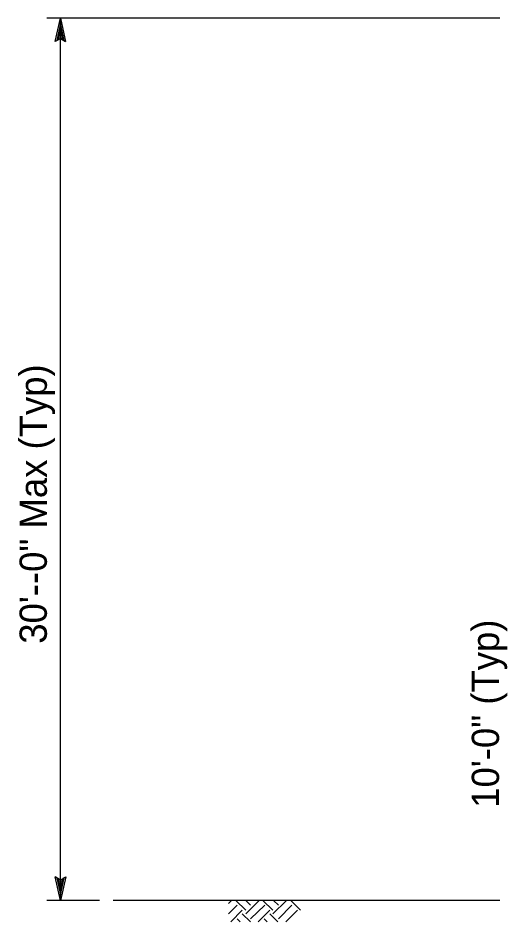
# Model space of a CAD drawing. Extents: x -893 to 867, y -474 to 712.
# Drawn here: x -500.3 to -378.1, y -166 to 66.6 of the extents above; entities that cross this region are included whole.
import ezdxf

# ---------------------------------------------------------------- set-up
doc = ezdxf.new("R2010")
doc.units = 0
for name, color, linetype in [('212 Leaders and Dim Lines', 7, 'Continuous'), ('257 Ground Line', 7, 'Continuous'), ('60 Nongeo Data', 7, 'Continuous')]:
    doc.layers.add(name, color=color, linetype=linetype)

# ---------------------------------------------------------------- blocks, each defined once
blk = doc.blocks.new('AHT')
at = {"layer": '60 Nongeo Data'}
blk.add_lwpolyline([(-5.9055, 1.3189), (0, 0), (-5.9059, -1.3094), (-5.6957, -0.9602), (-1.3693, -0.0035), (-5.6968, 0.9693), (-5.4886, 0.6205), (-2.7193, 0.002), (-5.4858, -0.6114), (-5.2756, -0.2622), (-4.0791, 0.0031), (-5.2799, 0.2713), (-5.1181, 0), (-5.9059, -1.3094), (-5.1181, 0)], close=True, dxfattribs=at)

msp = doc.modelspace()

# ---------------------------------------------------------------- linework, layer by layer
at = {"layer": '257 Ground Line'}
for p, q in [((-84.69, -160.42), (-475.78, -160.42)), ((-446.16, -161.21), (-445.37, -160.42)), ((-441.72, -162.96), (-444.26, -160.42)), ((-441.72, -163.91), (-438.23, -160.42)), ((-440.45, -161.69), (-441.72, -160.42)), ((-434.74, -162.96), (-437.28, -160.42)), ((-434.74, -163.91), (-431.25, -160.42)), ((-433.31, -161.69), (-434.58, -160.42)), ((-427.6, -162.96), (-430.13, -160.42)), ((-446.16, -163.91), (-443.94, -161.69)), ((-440.45, -165.18), (-436.8, -161.69)), ((-433.31, -165.18), (-429.82, -161.69)), ((-445.53, -165.97), (-442.67, -162.96)), ((-440.45, -165.97), (-442.67, -163.91)), ((-438.55, -165.97), (-435.53, -162.96)), ((-433.47, -165.97), (-435.53, -163.91)), ((-431.4, -165.97), (-428.39, -162.96)), ((-443.15, -165.97), (-443.94, -165.18)), ((-436.17, -165.97), (-436.96, -165.18))]:
    msp.add_line(p, q, dxfattribs=at)
at = {"layer": '60 Nongeo Data'}
for p, q in [((-310.26, 66.62), (-492.87, 66.62)), ((-489.36, -160.42), (-489.36, 66.62)), ((-479.29, -160.42), (-492.87, -160.42))]:
    msp.add_line(p, q, dxfattribs=at)

# ---------------------------------------------------------------- block references
at = {"layer": '60 Nongeo Data', "xscale": 1.019854721549637, "yscale": 1.0149526309781989}
for p, rotation in [((-489.36, 66.62), 90), ((-489.36, -160.42), -90)]:
    msp.add_blockref('AHT', p, dxfattribs=dict(at, rotation=rotation))

# ---------------------------------------------------------------- texts
at = {"layer": '212 Leaders and Dim Lines'}
for s, p in [('30\'--0" Max (Typ)', (-492.87, -94.38)), ('10\'-0" (Typ)', (-376.56, -136.59))]:
    msp.add_text(s, height=7.02, rotation=90, dxfattribs=at).set_placement(p)

doc.saveas('drawing.dxf')
